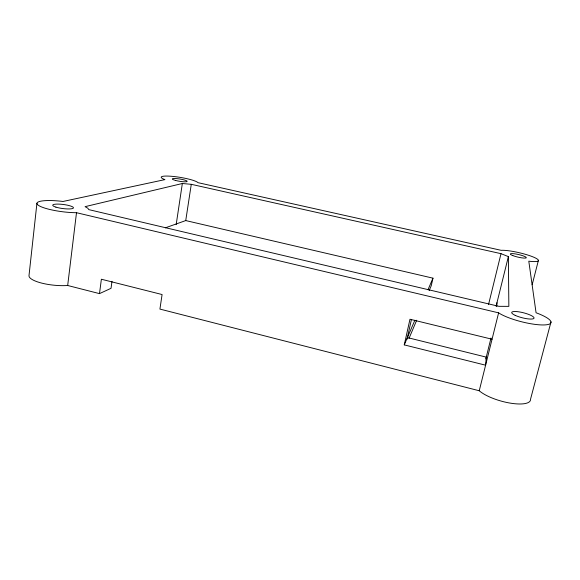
<?xml version="1.0" encoding="UTF-8"?>
<svg xmlns="http://www.w3.org/2000/svg" width="580" height="580" viewBox="0 0 580 580"><rect width="100%" height="100%" fill="white"/><g stroke="black" fill="none" stroke-linecap="round" stroke-linejoin="round"><path stroke-width="0.87" d="M496.784 306.32L496.966 302.724M36.924 203.305L29 275.594A25.651 7.018 5.8 0 0 41.608 283.083A25.651 7.018 5.8 0 0 67.679 285.49L99.492 293.625L111.041 288.311L111.984 281.307M67.679 285.49L76.502 212.7A26.18 5.133 7.3 0 1 37.889 204.943A26.18 5.133 7.3 0 1 63.017 201.463L164.945 179.604A18.72 2.871 9.3 0 1 172.514 176.378A18.72 2.871 9.3 0 1 197.976 182.656L501.142 250.321A20.532 3.313 13.1 0 1 532.462 256.679A20.532 3.313 13.1 0 1 528.793 261.181L536.065 312.765A28.84 6.438 14.3 0 1 543.097 324.959A28.84 6.438 14.3 0 1 498.611 312.852L76.502 212.7M99.492 293.625L101.377 279.234L162.088 294.538L159.921 309.082L479.247 390.76A28.202 8.758 15.8 0 0 510.248 403.122A28.202 8.758 15.8 0 0 530.526 399.25L551 321.893M176.182 224.576L182.345 183.505L191.277 184.317L501.004 253.67L508.377 256.606L508.849 306.363L498.88 306.327L88.863 209.641L87.783 208.198L85.072 206.654L182.345 183.505M165.351 227.831L185.738 220.574L191.277 184.317M407.399 337.582L486.265 357.128L485.598 365.19L404.26 344.882L409.973 319.239L492.058 339.227M407.029 339.227L411.43 319.544M185.738 220.574L432.97 278.168L431.274 285.628L429.185 290.573M488.556 304.471L501.004 253.67M496.103 306.211L508.377 256.606M485.837 358.839L491.013 338.002M479.247 390.76L498.611 312.852M532.172 284.722L538.428 260.326M409.016 338.379L416.672 320.247M404.26 344.882L414.86 320.254M427.997 289.717L432.97 278.168M512.807 255.584A8.207 1.327 13.1 0 0 526.118 257.926A8.207 1.327 13.1 0 0 516.106 254.04A8.207 1.327 13.1 0 0 512.807 255.584M55.89 207.125A10.469 2.052 7.3 0 0 73.181 208.263A10.469 2.052 7.3 0 0 60.247 204.182A10.469 2.052 7.3 0 0 55.89 207.125M175.363 180.394A7.489 1.145 9.3 0 0 187.123 181.468A7.489 1.145 9.3 0 0 176.864 178.625A7.489 1.145 9.3 0 0 175.363 180.394M515.207 315.361A11.535 2.574 14.3 0 0 533.774 318.514A11.535 2.574 14.3 0 0 519.651 311.967A11.535 2.574 14.3 0 0 515.207 315.361"/></g></svg>
